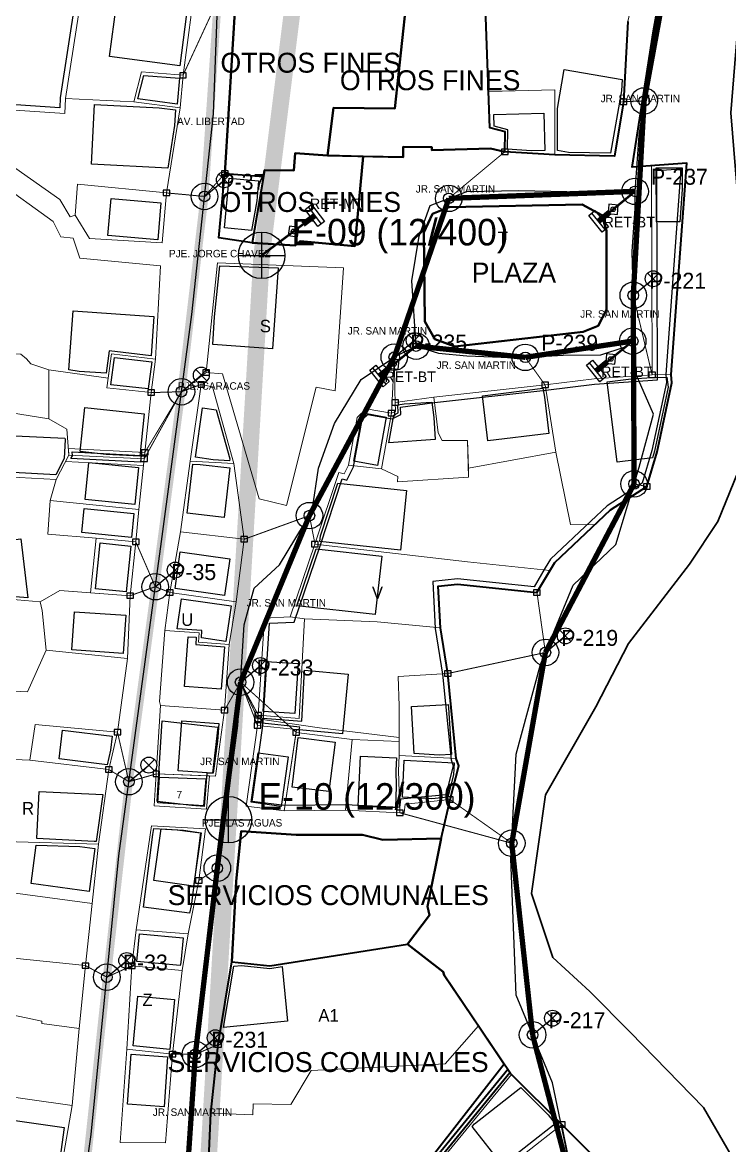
# Model space of a CAD drawing. Header units: metres. Extents: x 425183 to 427629, y 8434421 to 8436790.
# Drawn here: x 425404 to 425510.5, y 8435875.9 to 8436045.1 of the extents above; entities that cross this region are included whole.
import ezdxf
from ezdxf.enums import TextEntityAlignment as Align

# ---------------------------------------------------------------- set-up
doc = ezdxf.new("R2010")
doc.units = ezdxf.units.M
for name, color, linetype in [('01_RED_MT_10KV_CONDUCTOR', 1, 'Continuous'), ('02_POSTES_MT_10KV', 1, 'Continuous'), ('04_RETENIDAS_MT_BT', 6, 'Continuous'), ('05_RED_BT_TRONCAL_CAAI', 3, 'Continuous'), ('06_RED_BT_DERIVACION_CAAI', 4, 'Continuous'), ('07_POSTES_BT_CAC', 5, 'Continuous'), ('08_ALUMBRADO_PUBLICO_LED', 30, 'Continuous'), ('08_TOPONIMIA_ROTULOS', 7, 'Continuous'), ('11_ACOMETIDAS_DOMICILIARIAS', 4, 'Continuous'), ('12_CAJAS_PORTAMEDIDOR_LT', 2, 'Continuous')]:
    doc.layers.add(name, color=color, linetype=linetype)
for name, color, linetype, lineweight in [('01_RIOS_Y_CUENCAS', 140, 'Continuous', 35), ('02_CALLES_Y_VIAS', 7, 'Continuous', 25), ('03_MANZANAS_ROTULOS', 6, 'Continuous', 35), ('04_LOTES_PREDIALES', 7, 'Continuous', 15), ('06_HUELLAS_CASAS_COMPLEMENTO', 4, 'Continuous', 25), ('07_EQUIPAMIENTOS', 3, 'Continuous', 40)]:
    doc.layers.add(name, color=color, linetype=linetype, lineweight=lineweight)

msp = doc.modelspace()

# ---------------------------------------------------------------- linework, layer by layer
at = {"layer": '01_RED_MT_10KV_CONDUCTOR', "color": 1, "const_width": 2.5}
for points in [[(425450, 8436090), (425440, 8436010)], [(425440, 8436010), (425435, 8435925)], [(425435, 8435925), (425430, 8435840)]]:
    msp.add_lwpolyline(points, dxfattribs=at)
at = {"layer": '01_RIOS_Y_CUENCAS'}
msp.add_lwpolyline([(425516.2, 8435864.99), (425506.58, 8435881.62), (425495.54, 8435892.96), (425489.41, 8435899.1), (425483.85, 8435904.23), (425480.63, 8435913.89), (425482.78, 8435928.76), (425482.78, 8435928.76), (425490.33, 8435942.02), (425495.24, 8435951.52), (425504.43, 8435963.48), (425508.72, 8435969.92), (425512.98, 8435980.42), (425515.89, 8435995.59), (425512.06, 8436014.3), (425512.06, 8436014.3), (425510.68, 8436031.46), (425511.75, 8436044.49), (425514.05, 8436060.28)], dxfattribs=at)
at = {"layer": '02_CALLES_Y_VIAS'}
for points in [[(425399.73, 8435630.05), (425401.33, 8435656.51), (425402.72, 8435692.72), (425402.98, 8435729.48), (425414.81, 8435774.44), (425417.41, 8435778.16), (425412.3, 8435800.24), (425410.55, 8435823.35), (425409.37, 8435843.21), (425414.32, 8435877.57), (425418.49, 8435919.54), (425424.89, 8435966.9), (425429.46, 8436001.07), (425432.73, 8436031.34), (425433.95, 8436063.65), (425434.45, 8436081.85), (425418.07, 8436126.36), (425406.36, 8436166.61), (425400.32, 8436189.61), (425411.74, 8436244.23), (425417.07, 8436274.69), (425418.67, 8436303.1)], [(425489.2, 8435859.6), (425483.83, 8435885.36), (425478.32, 8435898.54), (425477.55, 8435919.08), (425478.32, 8435934.87), (425481.99, 8435948.36), (425486.9, 8435960.32), (425493.34, 8435966.45), (425496.86, 8435978.1), (425499.01, 8435986.07), (425496.4, 8435992.05), (425495.89, 8435997.09), (425496.1, 8435999.71), (425495.79, 8436010.6), (425496.25, 8436017.04), (425496.25, 8436019.64), (425496.86, 8436028.07), (425499.78, 8436048.31)], [(425428.46, 8435863.74), (425429.38, 8435883.67), (425431.22, 8435901.15), (425433.36, 8435918.01), (425435.2, 8435930.27), (425436.43, 8435939.16), (425437.35, 8435954.34), (425438.88, 8435959.86), (425442.71, 8435963.38), (425447.62, 8435971.51), (425448.54, 8435977.95), (425450.99, 8435984.69), (425454.98, 8435991.28), (425460.19, 8435994.81), (425463.25, 8435996.34), (425462.64, 8436006.15), (425463.71, 8436012.9), (425465.4, 8436017.5), (425470.92, 8436019.64), (425478.74, 8436019.79), (425488.39, 8436019.56), (425492.61, 8436019.64), (425496.25, 8436019.64)], [(425463.25, 8435996.34), (425466.63, 8435995.27), (425470.92, 8435994.88), (425478.66, 8435994.58), (425485.41, 8435994.96), (425491.08, 8435995.04), (425494.6, 8435996.19), (425495.89, 8435997.09)]]:
    msp.add_lwpolyline(points, dxfattribs=at)
at = {"layer": '02_POSTES_MT_10KV', "color": 1}
for p, q in [((425440, 8436006.5), (425440, 8436013.5)), ((425436.5, 8436010), (425443.5, 8436010)), ((425435, 8435921.5), (425435, 8435928.5)), ((425431.5, 8435925), (425438.5, 8435925))]:
    msp.add_line(p, q, dxfattribs=at)
for centre in [(425440, 8436010), (425435, 8435925)]:
    msp.add_circle(centre, 3.5, dxfattribs=at)
at = {"layer": '04_LOTES_PREDIALES'}
for points in [[(425499.85, 8436065.65), (425501.07, 8436069.93), (425469.28, 8436068.12), (425467.02, 8436052.03), (425472.56, 8436050.47), (425472.6, 8436048.32), (425473.69, 8436048.66), (425474.2, 8436034.67), (425484.14, 8436034.91), (425484.17, 8436025.16), (425493.17, 8436024.96), (425494.5, 8436033.15), (425495.17, 8436045.23), (425499.85, 8436065.65)], [(425429.49, 8436046.98), (425423.7, 8436047.37), (425412.85, 8436049.17), (425410.44, 8436033.65), (425420.73, 8436033.14), (425421.88, 8436037.64), (425428.15, 8436037.12), (425429.49, 8436046.98)], [(425428.15, 8436037.12), (425421.88, 8436037.64), (425420.73, 8436033.14), (425427.72, 8436032.24), (425428.15, 8436037.12)], [(425484.14, 8436034.91), (425474.2, 8436034.67), (425474.39, 8436029.22), (425476.66, 8436028.61), (425476.63, 8436025.61), (425484.17, 8436025.16), (425484.14, 8436034.91)], [(425427.72, 8436032.24), (425420.73, 8436033.14), (425410.44, 8436033.65), (425410.35, 8436031.36), (425394.43, 8436032.43), (425392.7, 8436030.29), (425409.6, 8436018.43), (425411.15, 8436015.8), (425411.9, 8436016.06), (425412.28, 8436020.75), (425425.66, 8436019.41), (425427.72, 8436032.24)], [(425383.67, 8435993.85), (425389.49, 8435994.82), (425390, 8435994.27), (425392.88, 8435994.61), (425393.18, 8435995.18), (425399.63, 8435995.3), (425403.73, 8435995.1), (425404.57, 8435994.4), (425405.22, 8435993.64), (425407.93, 8435992.76), (425416.9, 8435991.52), (425417.39, 8435995.19), (425424, 8435994.39), (425424.77, 8436008.42), (425412.62, 8436009.56), (425411.61, 8436012.6), (425409.77, 8436012.8), (425408.61, 8436015.12), (425391.58, 8436027.33), (425383.73, 8436027.41), (425383.61, 8436026.26), (425386.23, 8436018.86), (425374.9, 8436014.46), (425383.67, 8435993.85)], [(425440.29, 8436021.86), (425434.46, 8436022.33), (425433.57, 8436012.62), (425438.57, 8436011.9), (425440.29, 8436021.86)], [(425460.1, 8435987.85), (425465.94, 8435988.64), (425482.69, 8435990.48), (425490.09, 8435991.4), (425498.81, 8435992.02), (425498.74, 8436023.52), (425504.03, 8436023.91), (425501.7, 8435992.05), (425501.78, 8435990.79), (425499.56, 8435980.39), (425498.02, 8435975.18), (425492.53, 8435971.65), (425490.13, 8435969.39), (425484.14, 8435963.76), (425483.42, 8435962.53), (425481.47, 8435959.23), (425469.48, 8435960.49), (425466.6, 8435960.18), (425466.94, 8435953.88), (425468.05, 8435947.02), (425469.32, 8435934.19), (425469.68, 8435933.12), (425468.37, 8435928.02), (425461.63, 8435927.34), (425461.45, 8435926.05), (425460.8, 8435926.04), (425452.61, 8435926.41), (425443.41, 8435926.32), (425437.65, 8435927.02), (425439.36, 8435939.2), (425439.49, 8435940.75), (425440.42, 8435955.37), (425444.31, 8435955.53), (425448.03, 8435966.52), (425451.6, 8435977.29), (425452.42, 8435977.07), (425453.09, 8435978.42), (425454.41, 8435985.6), (425455.72, 8435986.9), (425459.56, 8435986.21), (425460.15, 8435986.5), (425460.1, 8435987.85)], [(425504.03, 8436023.91), (425498.74, 8436023.52), (425498.81, 8435992.02), (425501.7, 8435992.05), (425504.03, 8436023.91)], [(425425.66, 8436019.41), (425412.28, 8436020.75), (425411.9, 8436016.06), (425414.08, 8436012.53), (425425.01, 8436011.88), (425425.66, 8436019.41)], [(425452.34, 8436008.12), (425433.35, 8436008.86), (425431.62, 8435992.35), (425434.12, 8435992.18), (425439.61, 8435973.32), (425443.74, 8435972.31), (425448.21, 8435990.16), (425451.06, 8435989.61), (425452.34, 8436008.12)], [(425452.34, 8436008.12), (425451.06, 8435989.61), (425448.21, 8435990.16), (425443.74, 8435972.31), (425439.61, 8435973.32), (425434.12, 8435992.18), (425431.62, 8435992.35), (425433.35, 8436008.86), (425452.34, 8436008.12)], [(425387.29, 8435984.58), (425391.81, 8435985.68), (425400.77, 8435986.54), (425407.93, 8435985.36), (425407.93, 8435992.76), (425405.22, 8435993.64), (425404.57, 8435994.4), (425403.73, 8435995.1), (425399.63, 8435995.3), (425393.18, 8435995.18), (425392.88, 8435994.61), (425390, 8435994.27), (425389.49, 8435994.82), (425383.67, 8435993.85), (425387.29, 8435984.58)], [(425424, 8435994.39), (425417.39, 8435995.19), (425416.7, 8435990.03), (425423.36, 8435989.33), (425424, 8435994.39)], [(425423.36, 8435989.33), (425416.7, 8435990.03), (425416.9, 8435991.52), (425407.93, 8435992.76), (425407.93, 8435985.36), (425410.67, 8435983.81), (425410.97, 8435979.92), (425422.3, 8435979.33), (425423.36, 8435989.33)], [(425501.78, 8435990.79), (425501.7, 8435992.05), (425498.81, 8435992.02), (425490.09, 8435991.4), (425482.69, 8435990.48), (425484.32, 8435980.36), (425486.52, 8435969.48), (425490.13, 8435969.39), (425492.53, 8435971.65), (425498.02, 8435975.18), (425499.56, 8435980.39), (425501.78, 8435990.79)], [(425430.91, 8435990.57), (425432.57, 8435990.19), (425435.79, 8435978.63), (425437.37, 8435967.24), (425436.17, 8435957.82), (425435.12, 8435951.4), (425434.39, 8435941.48), (425433.03, 8435931.57), (425432.13, 8435931.61), (425431.69, 8435926.57), (425423.81, 8435927.06), (425424.13, 8435931.9), (425424.76, 8435942.18), (425424.6, 8435942.81), (425425.39, 8435953.48), (425426.17, 8435959.23), (425427.78, 8435968.34), (425429.25, 8435978.99), (425430.91, 8435990.57)], [(425432.57, 8435990.19), (425430.91, 8435990.57), (425429.25, 8435978.99), (425435.79, 8435978.63), (425432.57, 8435990.19)], [(425482.69, 8435990.48), (425465.94, 8435988.64), (425466.61, 8435983.28), (425467.17, 8435982.1), (425471.02, 8435982.11), (425471.14, 8435977.96), (425484.32, 8435980.36), (425482.69, 8435990.48)], [(425471.02, 8435982.11), (425467.17, 8435982.1), (425466.61, 8435983.28), (425465.94, 8435988.64), (425460.1, 8435987.85), (425460.15, 8435986.5), (425459.56, 8435986.21), (425458.05, 8435977.85), (425460.49, 8435976.68), (425460.45, 8435975.88), (425471.17, 8435976.61), (425471.02, 8435982.11)], [(425458.05, 8435977.85), (425459.56, 8435986.21), (425455.72, 8435986.9), (425454.41, 8435985.6), (425453.09, 8435978.42), (425458.05, 8435977.85)], [(425401.62, 8435976.62), (425409.06, 8435976.23), (425410.97, 8435979.92), (425410.67, 8435983.81), (425407.93, 8435985.36), (425400.77, 8435986.54), (425401.62, 8435976.62)], [(425422.41, 8435980.33), (425410.89, 8435980.93), (425410.97, 8435979.92), (425410.46, 8435978.95), (425422.2, 8435978.34), (425422.3, 8435979.33), (425422.41, 8435980.33)], [(425490.13, 8435969.39), (425486.52, 8435969.48), (425484.32, 8435980.36), (425471.14, 8435977.96), (425471.17, 8435976.61), (425460.45, 8435975.88), (425460.49, 8435976.68), (425458.05, 8435977.85), (425453.09, 8435978.42), (425452.42, 8435977.07), (425451.6, 8435977.29), (425448.03, 8435966.52), (425471.02, 8435963.84), (425483.42, 8435962.53), (425484.14, 8435963.76), (425490.13, 8435969.39)], [(425422.3, 8435979.33), (425410.97, 8435979.92), (425409.06, 8435976.23), (425408.13, 8435973.07), (425421.51, 8435971.73), (425422.3, 8435979.33)], [(425435.79, 8435978.63), (425429.25, 8435978.99), (425427.78, 8435968.34), (425437.37, 8435967.24), (425435.79, 8435978.63)], [(425391.95, 8435958.45), (425398.5, 8435958.54), (425406.62, 8435957.83), (425409.58, 8435959.5), (425414.22, 8435959.17), (425415.06, 8435967.38), (425407.79, 8435968.03), (425408.13, 8435973.07), (425409.06, 8435976.23), (425401.62, 8435976.62), (425389.8, 8435975.22), (425391.95, 8435958.45)], [(425421.51, 8435971.73), (425408.13, 8435973.07), (425407.79, 8435968.03), (425415.06, 8435967.38), (425421.04, 8435966.85), (425421.51, 8435971.73)], [(425437.37, 8435967.24), (425427.78, 8435968.34), (425426.17, 8435959.23), (425436.17, 8435957.82), (425437.37, 8435967.24)], [(425421.04, 8435966.85), (425415.06, 8435967.38), (425414.22, 8435959.17), (425420.21, 8435958.74), (425421.04, 8435966.85)], [(425483.42, 8435962.53), (425471.02, 8435963.84), (425448.03, 8435966.52), (425444.31, 8435955.53), (425446.44, 8435955.24), (425457.39, 8435954.82), (425466.94, 8435953.88), (425466.6, 8435960.18), (425469.48, 8435960.49), (425481.47, 8435959.23), (425483.42, 8435962.53)], [(425406.94, 8435956.52), (425406.62, 8435957.83), (425398.5, 8435958.54), (425391.95, 8435958.45), (425392.73, 8435944.82), (425404.72, 8435944.26), (425407.55, 8435950.55), (425406.94, 8435956.52)], [(425420.21, 8435958.74), (425409.58, 8435959.5), (425406.62, 8435957.83), (425406.94, 8435956.52), (425407.55, 8435950.55), (425419.79, 8435949.3), (425420.21, 8435958.74)], [(425436.17, 8435957.82), (425426.17, 8435959.23), (425425.39, 8435953.48), (425430.58, 8435953.14), (425430.49, 8435951.74), (425435.12, 8435951.4), (425436.17, 8435957.82)], [(425466.94, 8435953.88), (425457.39, 8435954.82), (425446.44, 8435955.24), (425445.67, 8435940.26), (425439.49, 8435940.75), (425439.36, 8435939.2), (425445.27, 8435938.58), (425445.21, 8435938.14), (425453.64, 8435937.06), (425460.73, 8435936.78), (425460.73, 8435942.13), (425460.57, 8435946.58), (425468.05, 8435947.02), (425466.94, 8435953.88)], [(425446.44, 8435955.24), (425444.31, 8435955.53), (425440.42, 8435955.37), (425439.49, 8435940.75), (425445.67, 8435940.26), (425446.44, 8435955.24)], [(425435.12, 8435951.4), (425430.49, 8435951.74), (425430.58, 8435953.14), (425425.39, 8435953.48), (425424.6, 8435942.81), (425424.76, 8435942.18), (425434.39, 8435941.48), (425435.12, 8435951.4)], [(425419.79, 8435949.3), (425407.55, 8435950.55), (425404.72, 8435944.26), (425392.73, 8435944.82), (425392.81, 8435931.43), (425401, 8435931), (425402.77, 8435934.08), (425405.07, 8435933.97), (425405.87, 8435939.36), (425418.27, 8435938.2), (425419.79, 8435949.3)], [(425468.05, 8435947.02), (425460.57, 8435946.58), (425460.73, 8435942.13), (425460.73, 8435934.68), (425469.32, 8435934.19), (425468.05, 8435947.02)], [(425434.39, 8435941.48), (425424.76, 8435942.18), (425424.13, 8435931.9), (425433.03, 8435931.57), (425434.39, 8435941.48)], [(425418.27, 8435938.2), (425405.87, 8435939.36), (425405.07, 8435933.97), (425416.98, 8435932.55), (425418.27, 8435938.2)], [(425439.36, 8435939.2), (425445.27, 8435938.58), (425445.21, 8435938.14), (425453.64, 8435937.06), (425460.73, 8435936.78), (425460.73, 8435937.36), (425448.71, 8435938.85), (425439.44, 8435940.2), (425439.36, 8435939.2)], [(425445.27, 8435938.58), (425439.36, 8435939.2), (425437.65, 8435927.02), (425443.41, 8435926.32), (425445.27, 8435938.58)], [(425453.64, 8435937.06), (425445.21, 8435938.14), (425443.41, 8435926.32), (425452.61, 8435926.41), (425453.64, 8435937.06)], [(425460.73, 8435934.68), (425460.73, 8435936.78), (425453.64, 8435937.06), (425452.61, 8435926.41), (425460.8, 8435926.04), (425460.61, 8435932.38), (425460.73, 8435934.68)], [(425469.68, 8435933.12), (425469.32, 8435934.19), (425460.73, 8435934.68), (425460.61, 8435932.38), (425460.8, 8435926.04), (425461.45, 8435926.05), (425461.63, 8435927.34), (425468.37, 8435928.02), (425469.68, 8435933.12)], [(425416.98, 8435932.55), (425405.07, 8435933.97), (425402.77, 8435934.08), (425401, 8435931), (425401.02, 8435922.8), (425401.3, 8435921.69), (425415.44, 8435921.3), (425416.98, 8435932.55)], [(425432.13, 8435931.61), (425424.13, 8435931.9), (425423.81, 8435927.06), (425431.69, 8435926.57), (425432.13, 8435931.61)], [(425423.4, 8435924.08), (425431.54, 8435923.63), (425430.54, 8435915.84), (425428.91, 8435907.81), (425428.01, 8435902.28), (425426.56, 8435889.66), (425425.53, 8435876.3), (425418.68, 8435876.35), (425419.71, 8435890.41), (425420.44, 8435902.99), (425421.08, 8435908.4), (425423.4, 8435924.08)], [(425430.54, 8435915.84), (425431.54, 8435923.63), (425423.4, 8435924.08), (425421.08, 8435908.4), (425428.91, 8435907.81), (425430.54, 8435915.84)], [(425415.44, 8435921.3), (425401.3, 8435921.69), (425398.02, 8435920.97), (425395.01, 8435918.2), (425394.25, 8435915.08), (425414.47, 8435912.35), (425415.44, 8435921.3)], [(425414.47, 8435912.35), (425394.25, 8435915.08), (425390.73, 8435915.55), (425390.57, 8435913.85), (425390.38, 8435905.4), (425413.46, 8435903.01), (425414.47, 8435912.35)], [(425428.91, 8435907.81), (425421.08, 8435908.4), (425420.44, 8435902.99), (425428.01, 8435902.28), (425428.91, 8435907.81)], [(425472.64, 8435893.94), (425467.49, 8435901.56), (425467.36, 8435902.09), (425461.98, 8435906.24), (425441.24, 8435902.99), (425435.52, 8435903.61), (425433.44, 8435891.13), (425432.33, 8435880.79), (425438.68, 8435880.52), (425438.72, 8435882.21), (425444.37, 8435882.08), (425447.48, 8435887.22), (425467.65, 8435888.24), (425472.64, 8435893.94)], [(425413.46, 8435903.01), (425390.38, 8435905.4), (425389.97, 8435897.92), (425392.37, 8435897.71), (425406.89, 8435894.64), (425406.86, 8435894.29), (425412.52, 8435893.56), (425413.46, 8435903.01)], [(425428.01, 8435902.28), (425420.44, 8435902.99), (425419.71, 8435890.41), (425426.56, 8435889.66), (425428.01, 8435902.28)], [(425412.52, 8435893.56), (425406.86, 8435894.29), (425406.89, 8435894.64), (425392.37, 8435897.71), (425389.97, 8435897.92), (425391.24, 8435884.83), (425411.44, 8435881.96), (425412.52, 8435893.56)], [(425476.52, 8435888.19), (425472.64, 8435893.94), (425467.65, 8435888.24), (425447.48, 8435887.22), (425444.37, 8435882.08), (425438.72, 8435882.21), (425438.68, 8435880.52), (425432.33, 8435880.79), (425431.63, 8435864.81), (425431.63, 8435855.81), (425431.38, 8435848.86), (425439.06, 8435851.08), (425439.92, 8435852.19), (425455.13, 8435858.32), (425461.4, 8435866.99), (425462.73, 8435870.44), (425476.52, 8435888.19)], [(425426.56, 8435889.66), (425419.71, 8435890.41), (425418.68, 8435876.35), (425425.53, 8435876.3), (425426.56, 8435889.66)], [(425485.21, 8435879.08), (425477.63, 8435886.62), (425463.89, 8435869.85), (425462.85, 8435866.61), (425463.7, 8435862.19), (425485.21, 8435879.08)], [(425390.5, 8435879.07), (425389.72, 8435873.28), (425401.58, 8435871.43), (425409.35, 8435869.78), (425411.44, 8435881.96), (425391.24, 8435884.83), (425390.5, 8435879.07)], [(425485.21, 8435879.08), (425463.7, 8435862.19), (425467.4, 8435840.61), (425506.26, 8435849.02), (425501.68, 8435862.69), (425485.21, 8435879.08)]]:
    msp.add_lwpolyline(points, close=True, dxfattribs=at)
for points in [[(425362.49, 8436050.81), (425368.71, 8436035.58), (425371.48, 8436034.74), (425376.37, 8436031.8), (425383.9, 8436030.49), (425392.7, 8436030.29), (425394.43, 8436032.43), (425410.35, 8436031.36), (425410.44, 8436033.65), (425412.85, 8436049.17)], [(425429.49, 8436046.98), (425428.15, 8436037.12), (425427.72, 8436032.24), (425425.66, 8436019.41), (425425.01, 8436011.88), (425414.08, 8436012.53), (425411.9, 8436016.06), (425411.15, 8436015.8), (425409.6, 8436018.43), (425392.7, 8436030.29), (425383.9, 8436030.49), (425376.37, 8436031.8), (425371.48, 8436034.74), (425368.71, 8436035.58), (425362.49, 8436050.81)], [(425391.58, 8436027.33), (425408.61, 8436015.12), (425409.77, 8436012.8), (425411.61, 8436012.6), (425412.62, 8436009.56), (425424.77, 8436008.42), (425424, 8435994.39), (425423.36, 8435989.33), (425422.3, 8435979.33), (425421.51, 8435971.73), (425421.04, 8435966.85), (425420.21, 8435958.74), (425419.79, 8435949.3), (425418.27, 8435938.2), (425416.98, 8435932.55), (425415.44, 8435921.3), (425414.47, 8435912.35), (425413.46, 8435903.01), (425412.52, 8435893.56), (425411.44, 8435881.96), (425410.4, 8435875.89)], [(425463.89, 8435869.85), (425477.63, 8435886.62), (425477.63, 8435886.62), (425485.21, 8435879.08), (425501.68, 8435862.69)]]:
    msp.add_lwpolyline(points, dxfattribs=at)
at = {"layer": '04_RETENIDAS_MT_BT', "color": 7}
for p, q in [((425447.04, 8436017.28), (425448.96, 8436014.72)), ((425491.76, 8436013.9), (425489.74, 8436016.38)), ((425491.4, 8435991.35), (425489.38, 8435993.83)), ((425458.76, 8435990.6), (425456.74, 8435993.08))]:
    msp.add_line(p, q, dxfattribs=at)
at = {"layer": '04_RETENIDAS_MT_BT', "color": 6, "const_width": 0.35}
for points in [[(425496.25, 8436019.64), (425490.75, 8436015.14)], [(425440, 8436010), (425448, 8436016)], [(425495.89, 8435997.09), (425490.39, 8435992.59)], [(425463.25, 8435996.34), (425457.75, 8435991.84)]]:
    msp.add_lwpolyline(points, dxfattribs=at)
at = {"layer": '04_RETENIDAS_MT_BT', "color": 6}
for points in [[(425447.52, 8436017.64), (425449.44, 8436015.08), (425448.48, 8436014.36), (425446.56, 8436016.92), (425447.52, 8436017.64)], [(425491.3, 8436013.52), (425489.27, 8436016), (425490.2, 8436016.76), (425492.23, 8436014.28), (425491.3, 8436013.52)], [(425490.94, 8435990.97), (425488.91, 8435993.45), (425489.84, 8435994.21), (425491.87, 8435991.73), (425490.94, 8435990.97)], [(425458.3, 8435990.22), (425456.27, 8435992.7), (425457.2, 8435993.46), (425459.23, 8435990.98), (425458.3, 8435990.22)]]:
    msp.add_lwpolyline(points, dxfattribs=at)
at = {"layer": '04_RETENIDAS_MT_BT', "color": 2}
for points in [[(425492.18, 8436016.31), (425493.58, 8436016.17), (425493.72, 8436017.57), (425492.32, 8436017.71), (425492.18, 8436016.31)], [(425445.6, 8436014.2), (425444.2, 8436014.4), (425444, 8436013), (425445.4, 8436012.8), (425445.6, 8436014.2)], [(425491.82, 8435993.76), (425493.22, 8435993.62), (425493.36, 8435995.02), (425491.96, 8435995.16), (425491.82, 8435993.76)], [(425459.18, 8435993.01), (425460.58, 8435992.87), (425460.72, 8435994.27), (425459.32, 8435994.41), (425459.18, 8435993.01)]]:
    msp.add_lwpolyline(points, dxfattribs=at)
at = {"layer": '04_RETENIDAS_MT_BT', "color": 2, "const_width": 0.85}
for points in [[(425446.24, 8436014.68), (425448, 8436016)], [(425492.45, 8436016.53), (425490.75, 8436015.14)], [(425459.45, 8435993.23), (425457.75, 8435991.84)], [(425492.09, 8435993.98), (425490.39, 8435992.59)]]:
    msp.add_lwpolyline(points, dxfattribs=at)
at = {"layer": '04_RETENIDAS_MT_BT', "color": 2}
for centre in [(425492.95, 8436016.94), (425444.8, 8436013.6), (425459.95, 8435993.64), (425492.59, 8435994.39)]:
    msp.add_circle(centre, 0.35, dxfattribs=at)
at = {"layer": '05_RED_BT_TRONCAL_CAAI', "color": 3, "const_width": 1.2}
for points in [[(425431.38, 8436018.88), (425433.38, 8436048.43)], [(425427.91, 8435989.46), (425431.38, 8436018.88)], [(425423.97, 8435960.09), (425427.91, 8435989.46)], [(425420, 8435930.72), (425423.97, 8435960.09)], [(425416.68, 8435901.28), (425420, 8435930.72)], [(425413.49, 8435871.83), (425416.68, 8435901.28)]]:
    msp.add_lwpolyline(points, dxfattribs=at)
at = {"layer": '06_HUELLAS_CASAS_COMPLEMENTO'}
msp.add_lwpolyline([(425411.97, 8436048.72), (425409.64, 8436033.73), (425409.58, 8436032.21), (425394.07, 8436033.26), (425392.33, 8436031.1), (425383.98, 8436031.29), (425376.65, 8436032.56), (425371.81, 8436035.48), (425369.3, 8436036.23), (425363.25, 8436051.07)], dxfattribs=at)
for points in [[(425423.65, 8436046.98), (425424.71, 8436046.9), (425428.7, 8436046.38), (425427.67, 8436038.55), (425417.1, 8436039.94), (425418.13, 8436047.77), (425421.67, 8436047.3), (425423.65, 8436046.98)], [(425494.19, 8436034.79), (425492.53, 8436025.37), (425486.2, 8436025.51), (425484.57, 8436025.8), (425484.55, 8436032.12), (425485.58, 8436037.99), (425494.28, 8436036.47), (425494.19, 8436034.79)], [(425427.61, 8436036.67), (425427.27, 8436032.8), (425421.35, 8436033.56), (425422.26, 8436037.11), (425427.61, 8436036.67)], [(425425.85, 8436023.14), (425414.39, 8436023.72), (425414.84, 8436032.73), (425424.57, 8436032.24), (425427, 8436031.93), (425426.88, 8436029.56), (425425.85, 8436023.14)], [(425477.04, 8436025.98), (425477.07, 8436028.91), (425475.03, 8436029.46), (425474.98, 8436031.21), (425482.51, 8436031.4), (425482.65, 8436025.82), (425480.59, 8436025.77), (425477.04, 8436025.98)], [(425460.76, 8435926.84), (425452.63, 8435927.21), (425443.46, 8435927.12), (425438.56, 8435927.72), (425440.15, 8435939.11), (425440.29, 8435940.69), (425441.17, 8435954.6), (425444.89, 8435954.75), (425448.79, 8435966.26), (425452.12, 8435976.32), (425452.85, 8435976.13), (425453.85, 8435978.16), (425455.15, 8435985.21), (425455.99, 8435986.04), (425459.68, 8435985.38), (425460.97, 8435986.01), (425460.92, 8435987.15), (425466.04, 8435987.84), (425482.79, 8435989.68), (425490.16, 8435990.61), (425499.62, 8435991.27), (425499.54, 8436022.78), (425503.16, 8436023.05), (425500.9, 8435992.05), (425500.97, 8435990.86), (425498.79, 8435980.59), (425497.33, 8435975.69), (425492.04, 8435972.28), (425489.59, 8435969.98), (425483.51, 8435964.26), (425482.73, 8435962.94), (425481.05, 8435960.08), (425469.48, 8435961.3), (425465.76, 8435960.89), (425466.14, 8435953.8), (425467.26, 8435946.92), (425468.53, 8435934.01), (425468.85, 8435933.09), (425467.74, 8435928.76), (425460.93, 8435928.07), (425460.76, 8435926.84)], [(425502.98, 8436015.07), (425499.46, 8436015.06), (425499.44, 8436023.17), (425499.89, 8436023.2), (425503.33, 8436023.21), (425503.34, 8436019.94), (425502.98, 8436015.07)], [(425438.48, 8436013.76), (425434.41, 8436014.13), (425435.1, 8436021.63), (425439.53, 8436021.22), (425439.25, 8436018.21), (425438.48, 8436013.76)], [(425424.83, 8436017.89), (425424.34, 8436012.34), (425416.84, 8436012.99), (425417.33, 8436018.55), (425424.83, 8436017.89)], [(425433.71, 8436008.44), (425442.46, 8436008.1), (425441.62, 8435995.94), (425432.62, 8435996.57), (425432.91, 8436000.76), (425433.71, 8436008.44)], [(425433.71, 8436008.44), (425442.46, 8436008.1), (425441.62, 8435995.94), (425432.62, 8435996.57), (425432.91, 8436000.76), (425433.71, 8436008.44)], [(425417.05, 8435995.63), (425416.59, 8435992.24), (425412.53, 8435992.53), (425410.96, 8435992.74), (425411.59, 8436001.64), (425423.74, 8436000.79), (425423.33, 8435994.87), (425417.05, 8435995.63)], [(425423.44, 8435993.95), (425422.92, 8435989.88), (425417.26, 8435990.48), (425417.82, 8435994.63), (425423.44, 8435993.95)], [(425499.17, 8435980.49), (425498.89, 8435979.52), (425493.56, 8435978.85), (425492.04, 8435990.94), (425495.65, 8435991.4), (425498.83, 8435991.62), (425501.05, 8435991.64), (425501.23, 8435990.17), (425499.17, 8435980.49)], [(425482.58, 8435988.66), (425483.26, 8435983.19), (425474.09, 8435982.05), (425473.25, 8435988.84), (425482.37, 8435989.98), (425482.58, 8435988.66)], [(425416.56, 8435980.03), (425412.67, 8435980.44), (425413.37, 8435987.07), (425422.32, 8435986.12), (425421.64, 8435979.77), (425416.56, 8435980.03)], [(425435.18, 8435979.33), (425435.15, 8435979.07), (425432.68, 8435979.2), (425430.04, 8435979.58), (425431.11, 8435987.04), (425433.12, 8435986.75), (425435.18, 8435979.33)], [(425459.92, 8435985.95), (425460.56, 8435986.26), (425460.51, 8435987.5), (425461.45, 8435987.63), (425465.63, 8435987.91), (425465.92, 8435985.56), (425466.15, 8435982.25), (425459.17, 8435981.78), (425459.92, 8435985.95)], [(425455.61, 8435986.22), (425458.75, 8435985.65), (425457.43, 8435978.34), (425453.9, 8435978.98), (425455.12, 8435985.74), (425455.61, 8435986.22)], [(425410.39, 8435982.24), (425410.24, 8435979.38), (425408.97, 8435976.94), (425402.59, 8435977.27), (425402.88, 8435982.84), (425410.37, 8435982.45), (425410.39, 8435982.24)], [(425421.85, 8435979.86), (425421.8, 8435979.39), (425421.75, 8435978.86), (425411.26, 8435979.4), (425411.48, 8435979.82), (425411.43, 8435980.4), (425421.85, 8435979.86)], [(425421.47, 8435978.04), (425420.91, 8435972.49), (425413.42, 8435973.24), (425413.97, 8435978.79), (425421.47, 8435978.04)], [(425430.74, 8435978.51), (425435.2, 8435978), (425434.35, 8435970.51), (425428.8, 8435971.15), (425429.65, 8435978.57), (425430.74, 8435978.51)], [(425451.49, 8435975.69), (425461.84, 8435974.6), (425460.89, 8435965.62), (425448.77, 8435966.9), (425448.86, 8435967.77), (425451.49, 8435975.69)], [(425420.75, 8435971.14), (425420.4, 8435967.51), (425412.9, 8435968.24), (425413.26, 8435971.87), (425420.75, 8435971.14)], [(425398.52, 8435958.94), (425392.46, 8435958.86), (425391.62, 8435965.84), (425403.73, 8435967.28), (425404.78, 8435958.39), (425398.52, 8435958.94)], [(425419.57, 8435959.33), (425414.99, 8435959.79), (425415.69, 8435966.69), (425420.27, 8435966.22), (425419.57, 8435959.33)], [(425435.2, 8435964.29), (425434.42, 8435958.77), (425426.96, 8435959.83), (425427.74, 8435965.35), (425435.2, 8435964.29)], [(425448.21, 8435965.79), (425458.08, 8435964.68), (425457.09, 8435955.88), (425445.3, 8435957.21), (425448.21, 8435965.79)], [(425431.01, 8435953.51), (425427.28, 8435953.76), (425427.92, 8435958.28), (425435.38, 8435957.22), (425434.62, 8435951.86), (425430.93, 8435952.39), (425431.01, 8435953.51)], [(425411.4, 8435950.6), (425411.81, 8435956.33), (425419.55, 8435955.78), (425419.14, 8435950.05), (425411.4, 8435950.6)], [(425430.06, 8435951.37), (425434.4, 8435951.05), (425433.92, 8435944.64), (425428.36, 8435945.05), (425428.92, 8435952.56), (425430.14, 8435952.47), (425430.06, 8435951.37)], [(425445.02, 8435941), (425440.23, 8435941.31), (425440.7, 8435948.82), (425445.49, 8435948.52), (425445.02, 8435941)], [(425445.73, 8435938.93), (425440.07, 8435939.53), (425440.15, 8435940.29), (425446.05, 8435939.83), (425446.45, 8435947.54), (425453.04, 8435946.9), (425452.16, 8435937.91), (425445.67, 8435938.55), (425445.73, 8435938.93)], [(425468.16, 8435941.83), (425468.58, 8435934.84), (425466.75, 8435934.74), (425462.98, 8435934.95), (425462.56, 8435942.03), (425468.11, 8435942.36), (425468.16, 8435941.83)], [(425431.76, 8435932.02), (425431.33, 8435927), (425429.48, 8435927.11), (425424.25, 8435927.72), (425424.53, 8435931.88), (425425.02, 8435939.89), (425433.39, 8435938.93), (425432.59, 8435931.99), (425431.76, 8435932.02)], [(425432.68, 8435931.99), (425432.51, 8435931.99), (425427.43, 8435932.36), (425427.98, 8435939.87), (425433.54, 8435939.47), (425433.35, 8435936.83), (425432.68, 8435931.99)], [(425416.74, 8435933.28), (425409.49, 8435934.15), (425410.01, 8435938.48), (425417.49, 8435937.59), (425417.23, 8435935.45), (425416.74, 8435933.28)], [(425445.52, 8435937.39), (425451.06, 8435936.69), (425450.11, 8435929.22), (425444.57, 8435929.92), (425445.52, 8435937.39)], [(425442.95, 8435926.99), (425438.44, 8435927.62), (425439.49, 8435935.07), (425443.99, 8435934.45), (425442.95, 8435926.99)], [(425460.21, 8435932.39), (425460.28, 8435930.03), (425460.14, 8435926.77), (425454.56, 8435927.02), (425454.91, 8435934.55), (425460.31, 8435934.3), (425460.21, 8435932.39)], [(425468.05, 8435928.39), (425465.63, 8435928.15), (425461.2, 8435928.37), (425461.48, 8435933.94), (425469.01, 8435933.56), (425468.91, 8435931.73), (425468.05, 8435928.39)], [(425431.58, 8435931.13), (425431.23, 8435927.1), (425424.34, 8435927.53), (425424.6, 8435931.38), (425431.58, 8435931.13)], [(425415.09, 8435921.71), (425414.78, 8435921.72), (425406.15, 8435922.15), (425406.5, 8435929.25), (425416.06, 8435928.78), (425415.09, 8435921.71)], [(425427.26, 8435923.47), (425430.76, 8435923.02), (425429.36, 8435912.03), (425429.14, 8435910.94), (425422.22, 8435911.82), (425423.61, 8435922.76), (425423.74, 8435923.66), (425427.26, 8435923.47)], [(425428.21, 8435923.41), (425430.9, 8435923.02), (425429.71, 8435914.96), (425423.74, 8435915.84), (425424.88, 8435923.6), (425428.21, 8435923.41)], [(425412.6, 8435920.98), (425414.89, 8435920.67), (425414.01, 8435914.19), (425405.27, 8435915.37), (425406.05, 8435921.16), (425412.6, 8435920.98)], [(425427.72, 8435903.01), (425421.2, 8435903.62), (425421.59, 8435907.79), (425428.15, 8435907.18), (425427.8, 8435903.5), (425427.72, 8435903.01)], [(425435.81, 8435902.94), (425436.97, 8435903.05), (425441.25, 8435902.59), (425443.09, 8435902.88), (425443.9, 8435894.67), (425434.27, 8435893.71), (425435.81, 8435902.94)], [(425421.34, 8435898.42), (425426.89, 8435897.9), (425426.19, 8435890.4), (425420.64, 8435890.92), (425421.34, 8435898.42)], [(425425.29, 8435881.75), (425419.8, 8435882.15), (425420.35, 8435889.66), (425425.83, 8435889.26), (425425.29, 8435881.75)], [(425472.04, 8435879.16), (425479.04, 8435884.66), (425483.17, 8435880.55), (425484.23, 8435879.2), (425476.27, 8435872.95), (425471.71, 8435878.76), (425472.04, 8435879.16)], [(425409.08, 8435870.53), (425405.1, 8435871.09), (425401.65, 8435871.83), (425398.18, 8435872.37), (425399.3, 8435880.21), (425410.26, 8435878.65), (425409.27, 8435871.66), (425409.08, 8435870.53)]]:
    msp.add_lwpolyline(points, close=True, dxfattribs=at)
at = {"layer": '06_RED_BT_DERIVACION_CAAI', "color": 4, "const_width": 0.8}
for points in [[(425497.61, 8436033.26), (425502.92, 8436062.14)], [(425495.98, 8436003.98), (425497.61, 8436033.26)], [(425459.98, 8435994.67), (425468.2, 8436018.59)], [(425468.2, 8436018.59), (425496.25, 8436019.64)], [(425496.1, 8435975.57), (425495.98, 8436003.98)], [(425479.71, 8435994.64), (425495.89, 8435997.09)], [(425463.25, 8435996.34), (425479.71, 8435994.64)], [(425447.19, 8435970.8), (425459.98, 8435994.67)], [(425482.74, 8435950.18), (425496.1, 8435975.57)], [(425436.83, 8435945.71), (425447.19, 8435970.8)], [(425477.67, 8435921.45), (425482.74, 8435950.18)], [(425433.32, 8435917.7), (425436.83, 8435945.71)], [(425480.81, 8435892.59), (425477.67, 8435921.45)], [(425430.01, 8435889.65), (425433.32, 8435917.7)], [(425488.23, 8435864.27), (425480.81, 8435892.59)], [(425428.1, 8435861.48), (425430.01, 8435889.65)]]:
    msp.add_lwpolyline(points, dxfattribs=at)
at = {"layer": '07_EQUIPAMIENTOS'}
for points in [[(425501.68, 8435862.69), (425477.48, 8435886.77), (425467.49, 8435901.56), (425467.36, 8435902.09), (425461.98, 8435906.24), (425465.26, 8435910.64), (425464.96, 8435911.9), (425467.04, 8435922.17), (425468.37, 8435928.02), (425469.68, 8435933.12), (425469.32, 8435934.19), (425468.05, 8435947.02), (425466.94, 8435953.88), (425466.6, 8435960.18), (425469.48, 8435960.49), (425481.47, 8435959.23), (425484.14, 8435963.76), (425492.53, 8435971.65), (425498.02, 8435975.18), (425499.56, 8435980.39), (425501.78, 8435990.79), (425501.7, 8435992.05), (425504.03, 8436023.91), (425495.82, 8436023.3), (425499, 8436043.84), (425503.76, 8436069.66)], [(425495.17, 8436045.23), (425494.5, 8436033.15), (425493.17, 8436024.96), (425484.17, 8436025.16), (425476.63, 8436025.61), (425474.49, 8436026.1), (425465.64, 8436025.83), (425465.64, 8436026.28), (425461.29, 8436026.33), (425461.33, 8436024.78), (425455.28, 8436024.91), (425454.02, 8436011.37), (425445.81, 8436012.14), (425445.06, 8436011.48), (425438.57, 8436011.9), (425433.57, 8436012.62), (425434.46, 8436022.33), (425436.13, 8436049.18)], [(425431.63, 8435864.81), (425432.33, 8435880.79), (425433.44, 8435891.13), (425435.52, 8435903.61), (425436.18, 8435915.69), (425436.92, 8435923.26), (425436.92, 8435923.26), (425445.2, 8435922.7), (425455.2, 8435922.72), (425458.25, 8435921.94), (425467.04, 8435922.17), (425464.96, 8435911.9), (425465.26, 8435910.64), (425461.98, 8435906.24), (425467.36, 8435902.09), (425467.49, 8435901.56), (425472.64, 8435893.94), (425476.52, 8435888.19), (425462.73, 8435870.44)], [(425463.63, 8435870.09), (425477.38, 8435886.92), (425477.08, 8435887.37), (425463.17, 8435870.35)]]:
    msp.add_lwpolyline(points, dxfattribs=at)
for points in [[(425462.27, 8436052.68), (425443.47, 8436053.02), (425443.23, 8436049.23), (425436.13, 8436049.18), (425434.46, 8436022.33), (425440.29, 8436021.86), (425440.42, 8436022.85), (425444.82, 8436022.8), (425445.05, 8436025.39), (425449.93, 8436025.03), (425450.8, 8436032.23), (425460.05, 8436032.1), (425462.27, 8436052.68)], [(425473.69, 8436048.66), (425472.6, 8436048.32), (425472.56, 8436050.47), (425467.02, 8436052.03), (425462.27, 8436052.68), (425460.05, 8436032.1), (425450.8, 8436032.23), (425449.93, 8436025.03), (425461.33, 8436024.78), (425461.29, 8436026.33), (425465.64, 8436026.28), (425465.64, 8436025.83), (425474.49, 8436026.1), (425476.63, 8436025.61), (425476.66, 8436028.61), (425474.39, 8436029.22), (425473.69, 8436048.66)], [(425455.28, 8436024.91), (425449.93, 8436025.03), (425445.05, 8436025.39), (425444.82, 8436022.8), (425440.42, 8436022.85), (425440.29, 8436021.86), (425438.57, 8436011.9), (425445.06, 8436011.48), (425445.81, 8436012.14), (425454.02, 8436011.37), (425455.28, 8436024.91)], [(425491.93, 8436013.72), (425491.22, 8436016.07), (425488.27, 8436017.65), (425468.23, 8436017.24), (425465.71, 8436016.26), (425464.45, 8436013.43), (425464.59, 8436000.03), (425466.1, 8435997.38), (425469.11, 8435996.29), (425488.43, 8435998.5), (425490.67, 8435999.37), (425491.92, 8436001.82), (425491.93, 8436013.72)], [(425468.23, 8436017.24), (425488.27, 8436017.65), (425491.22, 8436016.07), (425491.93, 8436013.72), (425491.92, 8436001.82), (425490.67, 8435999.37), (425488.43, 8435998.5), (425469.11, 8435996.29), (425466.1, 8435997.38), (425464.59, 8436000.03), (425464.45, 8436013.43), (425465.71, 8436016.26), (425468.23, 8436017.24)], [(425465.26, 8435910.64), (425464.96, 8435911.9), (425467.04, 8435922.17), (425458.25, 8435921.94), (425455.2, 8435922.72), (425445.2, 8435922.7), (425436.92, 8435923.26), (425436.18, 8435915.69), (425435.52, 8435903.61), (425441.24, 8435902.99), (425461.98, 8435906.24), (425465.26, 8435910.64)]]:
    msp.add_lwpolyline(points, close=True, dxfattribs=at)
at = {"layer": '07_POSTES_BT_CAC', "color": 5}
for centre, radius in [((425497.61, 8436033.26), 2), ((425497.61, 8436033.26), 0.8), ((425431.38, 8436018.88), 2), ((425468.2, 8436018.59), 2), ((425496.25, 8436019.64), 2), ((425431.38, 8436018.88), 0.8), ((425468.2, 8436018.59), 0.8), ((425496.25, 8436019.64), 0.8), ((425495.98, 8436003.98), 2), ((425495.98, 8436003.98), 0.8), ((425495.89, 8435997.09), 2), ((425463.25, 8435996.34), 2), ((425463.25, 8435996.34), 0.8), ((425495.89, 8435997.09), 0.8), ((425459.98, 8435994.67), 2), ((425459.98, 8435994.67), 0.8), ((425479.71, 8435994.64), 2), ((425479.71, 8435994.64), 0.8), ((425427.91, 8435989.46), 2), ((425427.91, 8435989.46), 0.8), ((425496.1, 8435975.57), 2), ((425496.1, 8435975.57), 0.8), ((425447.19, 8435970.8), 2), ((425447.19, 8435970.8), 0.8), ((425423.97, 8435960.09), 2), ((425423.97, 8435960.09), 0.8), ((425482.74, 8435950.18), 2), ((425482.74, 8435950.18), 0.8), ((425436.83, 8435945.71), 2), ((425436.83, 8435945.71), 0.8), ((425420, 8435930.72), 2), ((425420, 8435930.72), 0.8), ((425477.67, 8435921.45), 2), ((425477.67, 8435921.45), 0.8), ((425433.32, 8435917.7), 2), ((425433.32, 8435917.7), 0.8), ((425416.68, 8435901.28), 2), ((425416.68, 8435901.28), 0.8), ((425480.81, 8435892.59), 2), ((425480.81, 8435892.59), 0.8), ((425430.01, 8435889.65), 2), ((425430.01, 8435889.65), 0.8)]:
    msp.add_circle(centre, radius, dxfattribs=at)
at = {"layer": '08_ALUMBRADO_PUBLICO_LED', "color": 30}
for p, q in [((425431.38, 8436018.88), (425434.38, 8436021.38)), ((425433.58, 8436020.58), (425435.18, 8436022.18)), ((425433.58, 8436022.18), (425435.18, 8436020.58)), ((425498.18, 8436005.68), (425499.78, 8436007.28)), ((425498.18, 8436007.28), (425499.78, 8436005.68)), ((425495.98, 8436003.98), (425498.98, 8436006.48)), ((425459.98, 8435994.67), (425462.98, 8435997.17)), ((425462.18, 8435996.37), (425463.78, 8435997.97)), ((425462.18, 8435997.97), (425463.78, 8435996.37)), ((425427.91, 8435989.46), (425430.91, 8435991.96)), ((425430.11, 8435991.16), (425431.71, 8435992.76)), ((425430.11, 8435992.76), (425431.71, 8435991.16)), ((425426.17, 8435961.79), (425427.77, 8435963.39)), ((425426.17, 8435963.39), (425427.77, 8435961.79)), ((425423.97, 8435960.09), (425426.97, 8435962.59)), ((425484.94, 8435951.88), (425486.54, 8435953.48)), ((425484.94, 8435953.48), (425486.54, 8435951.88)), ((425482.74, 8435950.18), (425485.74, 8435952.68)), ((425436.83, 8435945.71), (425439.83, 8435948.21)), ((425439.03, 8435947.41), (425440.63, 8435949.01)), ((425439.03, 8435949.01), (425440.63, 8435947.41)), ((425420, 8435930.72), (425423, 8435933.22)), ((425422.2, 8435932.42), (425423.8, 8435934.02)), ((425422.2, 8435934.02), (425423.8, 8435932.42)), ((425418.88, 8435902.98), (425420.48, 8435904.58)), ((425418.88, 8435904.58), (425420.48, 8435902.98)), ((425416.68, 8435901.28), (425419.68, 8435903.78)), ((425483.01, 8435894.29), (425484.61, 8435895.89)), ((425483.01, 8435895.89), (425484.61, 8435894.29)), ((425480.81, 8435892.59), (425483.81, 8435895.09)), ((425430.01, 8435889.65), (425433.01, 8435892.15)), ((425432.21, 8435891.35), (425433.81, 8435892.95)), ((425432.21, 8435892.95), (425433.81, 8435891.35))]:
    msp.add_line(p, q, dxfattribs=at)
for centre in [(425434.38, 8436021.38), (425498.98, 8436006.48), (425462.98, 8435997.17), (425430.91, 8435991.96), (425426.97, 8435962.59), (425485.74, 8435952.68), (425439.83, 8435948.21), (425423, 8435933.22), (425419.68, 8435903.78), (425483.81, 8435895.09), (425433.01, 8435892.15)]:
    msp.add_circle(centre, 1.2, dxfattribs=at)
at = {"layer": '11_ACOMETIDAS_DOMICILIARIAS', "color": 4, "const_width": 0.15}
for points in [[(425433.38, 8436048.43), (425428.15, 8436037.12)], [(425497.61, 8436033.26), (425494.5, 8436033.15)], [(425468.2, 8436018.59), (425476.63, 8436025.61)], [(425431.38, 8436018.88), (425434.46, 8436022.33)], [(425431.38, 8436018.88), (425425.66, 8436019.41)], [(425431.38, 8436018.88), (425425.66, 8436019.41)], [(425495.98, 8436003.98), (425498.81, 8435992.02)], [(425459.98, 8435994.67), (425459.56, 8435986.21)], [(425459.98, 8435994.67), (425460.1, 8435987.85)], [(425479.71, 8435994.64), (425482.69, 8435990.48)], [(425427.91, 8435989.46), (425431.62, 8435992.35)], [(425427.91, 8435989.46), (425431.62, 8435992.35)], [(425427.91, 8435989.46), (425430.91, 8435990.57)], [(425427.91, 8435989.46), (425422.3, 8435979.33)], [(425427.91, 8435989.46), (425422.41, 8435980.33)], [(425427.91, 8435989.46), (425423.36, 8435989.33)], [(425427.91, 8435989.46), (425423.36, 8435989.33)], [(425496.1, 8435975.57), (425498.02, 8435975.18)], [(425447.19, 8435970.8), (425437.37, 8435967.24)], [(425447.19, 8435970.8), (425448.03, 8435966.52)], [(425423.97, 8435960.09), (425421.04, 8435966.85)], [(425423.97, 8435960.09), (425420.21, 8435958.74)], [(425423.97, 8435960.09), (425420.21, 8435958.74)], [(425423.97, 8435960.09), (425426.17, 8435959.23)], [(425423.97, 8435960.09), (425426.17, 8435959.23)], [(425423.97, 8435960.09), (425426.17, 8435959.23)], [(425482.74, 8435950.18), (425481.47, 8435959.23)], [(425482.74, 8435950.18), (425481.47, 8435959.23)], [(425482.74, 8435950.18), (425468.05, 8435947.02)], [(425436.83, 8435945.71), (425434.39, 8435941.48)], [(425436.83, 8435945.71), (425434.39, 8435941.48)], [(425436.83, 8435945.71), (425439.36, 8435939.2)], [(425436.83, 8435945.71), (425439.49, 8435940.75)], [(425436.83, 8435945.71), (425445.21, 8435938.14)], [(425436.83, 8435945.71), (425439.49, 8435940.75)], [(425436.83, 8435945.71), (425439.44, 8435940.2)], [(425420, 8435930.72), (425418.27, 8435938.2)], [(425420, 8435930.72), (425416.98, 8435932.55)], [(425420, 8435930.72), (425416.98, 8435932.55)], [(425420, 8435930.72), (425424.13, 8435931.9)], [(425477.67, 8435921.45), (425468.37, 8435928.02)], [(425477.67, 8435921.45), (425460.8, 8435926.04)], [(425433.32, 8435917.7), (425430.54, 8435915.84)], [(425416.68, 8435901.28), (425413.46, 8435903.01)], [(425416.68, 8435901.28), (425420.44, 8435902.99)], [(425416.68, 8435901.28), (425420.44, 8435902.99)], [(425416.68, 8435901.28), (425420.44, 8435902.99)], [(425430.01, 8435889.65), (425433.44, 8435891.13)], [(425430.01, 8435889.65), (425426.56, 8435889.66)], [(425488.23, 8435864.27), (425485.21, 8435879.08)]]:
    msp.add_lwpolyline(points, dxfattribs=at)
at = {"layer": '12_CAJAS_PORTAMEDIDOR_LT', "color": 2}
for points in [[(425427.65, 8436036.72), (425428.65, 8436036.72), (425428.65, 8436037.52), (425427.65, 8436037.52), (425427.65, 8436036.72)], [(425494, 8436032.75), (425495, 8436032.75), (425495, 8436033.55), (425494, 8436033.55), (425494, 8436032.75)], [(425476.13, 8436025.21), (425477.13, 8436025.21), (425477.13, 8436026.01), (425476.13, 8436026.01), (425476.13, 8436025.21)], [(425433.96, 8436021.93), (425434.96, 8436021.93), (425434.96, 8436022.73), (425433.96, 8436022.73), (425433.96, 8436021.93)], [(425425.16, 8436019.01), (425426.16, 8436019.01), (425426.16, 8436019.81), (425425.16, 8436019.81), (425425.16, 8436019.01)], [(425425.16, 8436019.01), (425426.16, 8436019.01), (425426.16, 8436019.81), (425425.16, 8436019.81), (425425.16, 8436019.01)], [(425431.12, 8435991.95), (425432.12, 8435991.95), (425432.12, 8435992.75), (425431.12, 8435992.75), (425431.12, 8435991.95)], [(425431.12, 8435991.95), (425432.12, 8435991.95), (425432.12, 8435992.75), (425431.12, 8435992.75), (425431.12, 8435991.95)], [(425498.31, 8435991.62), (425499.31, 8435991.62), (425499.31, 8435992.42), (425498.31, 8435992.42), (425498.31, 8435991.62)], [(425430.41, 8435990.17), (425431.41, 8435990.17), (425431.41, 8435990.97), (425430.41, 8435990.97), (425430.41, 8435990.17)], [(425482.19, 8435990.08), (425483.19, 8435990.08), (425483.19, 8435990.88), (425482.19, 8435990.88), (425482.19, 8435990.08)], [(425422.86, 8435988.93), (425423.86, 8435988.93), (425423.86, 8435989.73), (425422.86, 8435989.73), (425422.86, 8435988.93)], [(425422.86, 8435988.93), (425423.86, 8435988.93), (425423.86, 8435989.73), (425422.86, 8435989.73), (425422.86, 8435988.93)], [(425459.6, 8435987.45), (425460.6, 8435987.45), (425460.6, 8435988.25), (425459.6, 8435988.25), (425459.6, 8435987.45)], [(425459.06, 8435985.81), (425460.06, 8435985.81), (425460.06, 8435986.61), (425459.06, 8435986.61), (425459.06, 8435985.81)], [(425421.91, 8435979.93), (425422.91, 8435979.93), (425422.91, 8435980.73), (425421.91, 8435980.73), (425421.91, 8435979.93)], [(425421.8, 8435978.93), (425422.8, 8435978.93), (425422.8, 8435979.73), (425421.8, 8435979.73), (425421.8, 8435978.93)], [(425497.52, 8435974.78), (425498.52, 8435974.78), (425498.52, 8435975.58), (425497.52, 8435975.58), (425497.52, 8435974.78)], [(425420.54, 8435966.45), (425421.54, 8435966.45), (425421.54, 8435967.25), (425420.54, 8435967.25), (425420.54, 8435966.45)], [(425436.87, 8435966.84), (425437.87, 8435966.84), (425437.87, 8435967.64), (425436.87, 8435967.64), (425436.87, 8435966.84)], [(425447.53, 8435966.12), (425448.53, 8435966.12), (425448.53, 8435966.92), (425447.53, 8435966.92), (425447.53, 8435966.12)], [(425419.71, 8435958.34), (425420.71, 8435958.34), (425420.71, 8435959.14), (425419.71, 8435959.14), (425419.71, 8435958.34)], [(425419.71, 8435958.34), (425420.71, 8435958.34), (425420.71, 8435959.14), (425419.71, 8435959.14), (425419.71, 8435958.34)], [(425425.67, 8435958.83), (425426.67, 8435958.83), (425426.67, 8435959.63), (425425.67, 8435959.63), (425425.67, 8435958.83)], [(425425.67, 8435958.83), (425426.67, 8435958.83), (425426.67, 8435959.63), (425425.67, 8435959.63), (425425.67, 8435958.83)], [(425425.67, 8435958.83), (425426.67, 8435958.83), (425426.67, 8435959.63), (425425.67, 8435959.63), (425425.67, 8435958.83)], [(425480.97, 8435958.83), (425481.97, 8435958.83), (425481.97, 8435959.63), (425480.97, 8435959.63), (425480.97, 8435958.83)], [(425480.97, 8435958.83), (425481.97, 8435958.83), (425481.97, 8435959.63), (425480.97, 8435959.63), (425480.97, 8435958.83)], [(425467.55, 8435946.62), (425468.55, 8435946.62), (425468.55, 8435947.42), (425467.55, 8435947.42), (425467.55, 8435946.62)], [(425433.89, 8435941.08), (425434.89, 8435941.08), (425434.89, 8435941.88), (425433.89, 8435941.88), (425433.89, 8435941.08)], [(425433.89, 8435941.08), (425434.89, 8435941.08), (425434.89, 8435941.88), (425433.89, 8435941.88), (425433.89, 8435941.08)], [(425438.99, 8435940.35), (425439.99, 8435940.35), (425439.99, 8435941.15), (425438.99, 8435941.15), (425438.99, 8435940.35)], [(425438.99, 8435940.35), (425439.99, 8435940.35), (425439.99, 8435941.15), (425438.99, 8435941.15), (425438.99, 8435940.35)], [(425438.86, 8435938.8), (425439.86, 8435938.8), (425439.86, 8435939.6), (425438.86, 8435939.6), (425438.86, 8435938.8)], [(425438.94, 8435939.8), (425439.94, 8435939.8), (425439.94, 8435940.6), (425438.94, 8435940.6), (425438.94, 8435939.8)], [(425417.77, 8435937.8), (425418.77, 8435937.8), (425418.77, 8435938.6), (425417.77, 8435938.6), (425417.77, 8435937.8)], [(425444.71, 8435937.74), (425445.71, 8435937.74), (425445.71, 8435938.54), (425444.71, 8435938.54), (425444.71, 8435937.74)], [(425416.48, 8435932.15), (425417.48, 8435932.15), (425417.48, 8435932.95), (425416.48, 8435932.95), (425416.48, 8435932.15)], [(425416.48, 8435932.15), (425417.48, 8435932.15), (425417.48, 8435932.95), (425416.48, 8435932.95), (425416.48, 8435932.15)], [(425423.63, 8435931.5), (425424.63, 8435931.5), (425424.63, 8435932.3), (425423.63, 8435932.3), (425423.63, 8435931.5)], [(425467.87, 8435927.62), (425468.87, 8435927.62), (425468.87, 8435928.42), (425467.87, 8435928.42), (425467.87, 8435927.62)], [(425460.3, 8435925.64), (425461.3, 8435925.64), (425461.3, 8435926.44), (425460.3, 8435926.44), (425460.3, 8435925.64)], [(425430.04, 8435915.44), (425431.04, 8435915.44), (425431.04, 8435916.24), (425430.04, 8435916.24), (425430.04, 8435915.44)], [(425412.96, 8435902.61), (425413.96, 8435902.61), (425413.96, 8435903.41), (425412.96, 8435903.41), (425412.96, 8435902.61)], [(425419.94, 8435902.59), (425420.94, 8435902.59), (425420.94, 8435903.39), (425419.94, 8435903.39), (425419.94, 8435902.59)], [(425419.94, 8435902.59), (425420.94, 8435902.59), (425420.94, 8435903.39), (425419.94, 8435903.39), (425419.94, 8435902.59)], [(425419.94, 8435902.59), (425420.94, 8435902.59), (425420.94, 8435903.39), (425419.94, 8435903.39), (425419.94, 8435902.59)], [(425432.94, 8435890.73), (425433.94, 8435890.73), (425433.94, 8435891.53), (425432.94, 8435891.53), (425432.94, 8435890.73)], [(425426.06, 8435889.26), (425427.06, 8435889.26), (425427.06, 8435890.06), (425426.06, 8435890.06), (425426.06, 8435889.26)], [(425484.71, 8435878.68), (425485.71, 8435878.68), (425485.71, 8435879.48), (425484.71, 8435879.48), (425484.71, 8435878.68)]]:
    msp.add_lwpolyline(points, dxfattribs=at)

# ---------------------------------------------------------------- texts
at = {"layer": '02_POSTES_MT_10KV', "color": 1}
for s, p in [('E-09 (12/400)', (425444.5, 8436011.5)), ('E-10 (12/300)', (425439.5, 8435926.5))]:
    msp.add_text(s, height=4, dxfattribs=at).set_placement(p)
at = {"layer": '03_MANZANAS_ROTULOS'}
for s, height, p in [('T', 1.88, (425476.33, 8436012.65)), ('S', 1.88, (425440.56, 8435999.35)), ('V', 1.88, (425457.44, 8435959.17)), ('U', 1.88, (425428.79, 8435955.12)), ('7', 1.12, (425427.6, 8435928.77)), ('R', 1.88, (425404.81, 8435926.71)), ('Z', 1.88, (425422.8, 8435897.87)), ('A1', 1.875, (425450.08, 8435895.52))]:
    msp.add_text(s, height=height, dxfattribs=at).set_placement(p, align=Align.MIDDLE_CENTER)
at = {"layer": '04_RETENIDAS_MT_BT', "color": 6}
for s, p in [('RET-MT', (425447.28, 8436016.96)), ('RET-BT', (425491.51, 8436014.21)), ('RET-BT', (425458.51, 8435990.91)), ('RET-BT', (425491.15, 8435991.66))]:
    msp.add_text(s, height=1.6, dxfattribs=at).set_placement(p)
at = {"layer": '07_EQUIPAMIENTOS'}
for s, p in [('OTROS FINES', (425447.39, 8436039.02)), ('OTROS FINES', (425465.38, 8436036.38)), ('OTROS FINES', (425447.4, 8436018.04)), ('PLAZA', (425477.99, 8436007.41)), ('PLAZA', (425477.99, 8436007.41)), ('SERVICIOS COMUNALES', (425450.03, 8435913.63)), ('SERVICIOS COMUNALES', (425450, 8435888.49))]:
    msp.add_text(s, height=3, dxfattribs=at).set_placement(p, align=Align.MIDDLE_CENTER)
at = {"layer": '07_POSTES_BT_CAC', "color": 5}
for s, p in [('P-37', (425433.78, 8436019.88)), ('P-237', (425498.65, 8436020.64)), ('P-221', (425498.38, 8436004.98)), ('P-235', (425462.38, 8435995.67)), ('P-239', (425482.11, 8435995.64)), ('P-35', (425426.37, 8435961.09)), ('P-219', (425485.14, 8435951.18)), ('P-233', (425439.23, 8435946.71)), ('P-33', (425419.08, 8435902.28)), ('P-217', (425483.21, 8435893.59)), ('P-231', (425432.41, 8435890.65))]:
    msp.add_text(s, height=2.4, dxfattribs=at).set_placement(p)
at = {"layer": '08_TOPONIMIA_ROTULOS'}
for s, p in [('JR. SAN MARTIN', (425497.04, 8436033.63)), ('AV. LIBERTAD', (425432.36, 8436030.18)), ('JR. SAN MARTIN', (425469.19, 8436020.01)), ('PJE. JORGE CHAVEZ', (425433.69, 8436010.27)), ('JR. SAN MARTIN', (425493.96, 8436001.17)), ('JR. SAN MARTIN', (425458.94, 8435998.64)), ('JR. SAN MARTIN', (425472.33, 8435993.47)), ('PJE. CARACAS', (425432.81, 8435990.33)), ('JR. SAN MARTIN', (425443.71, 8435957.67)), ('JR. SAN MARTIN', (425436.71, 8435933.78)), ('PJE. LAS AGUAS', (425437.04, 8435924.53)), ('JR. SAN MARTIN', (425429.58, 8435880.94))]:
    msp.add_text(s, height=1.125, dxfattribs=at).set_placement(p, align=Align.MIDDLE_CENTER)

doc.saveas('drawing.dxf')
